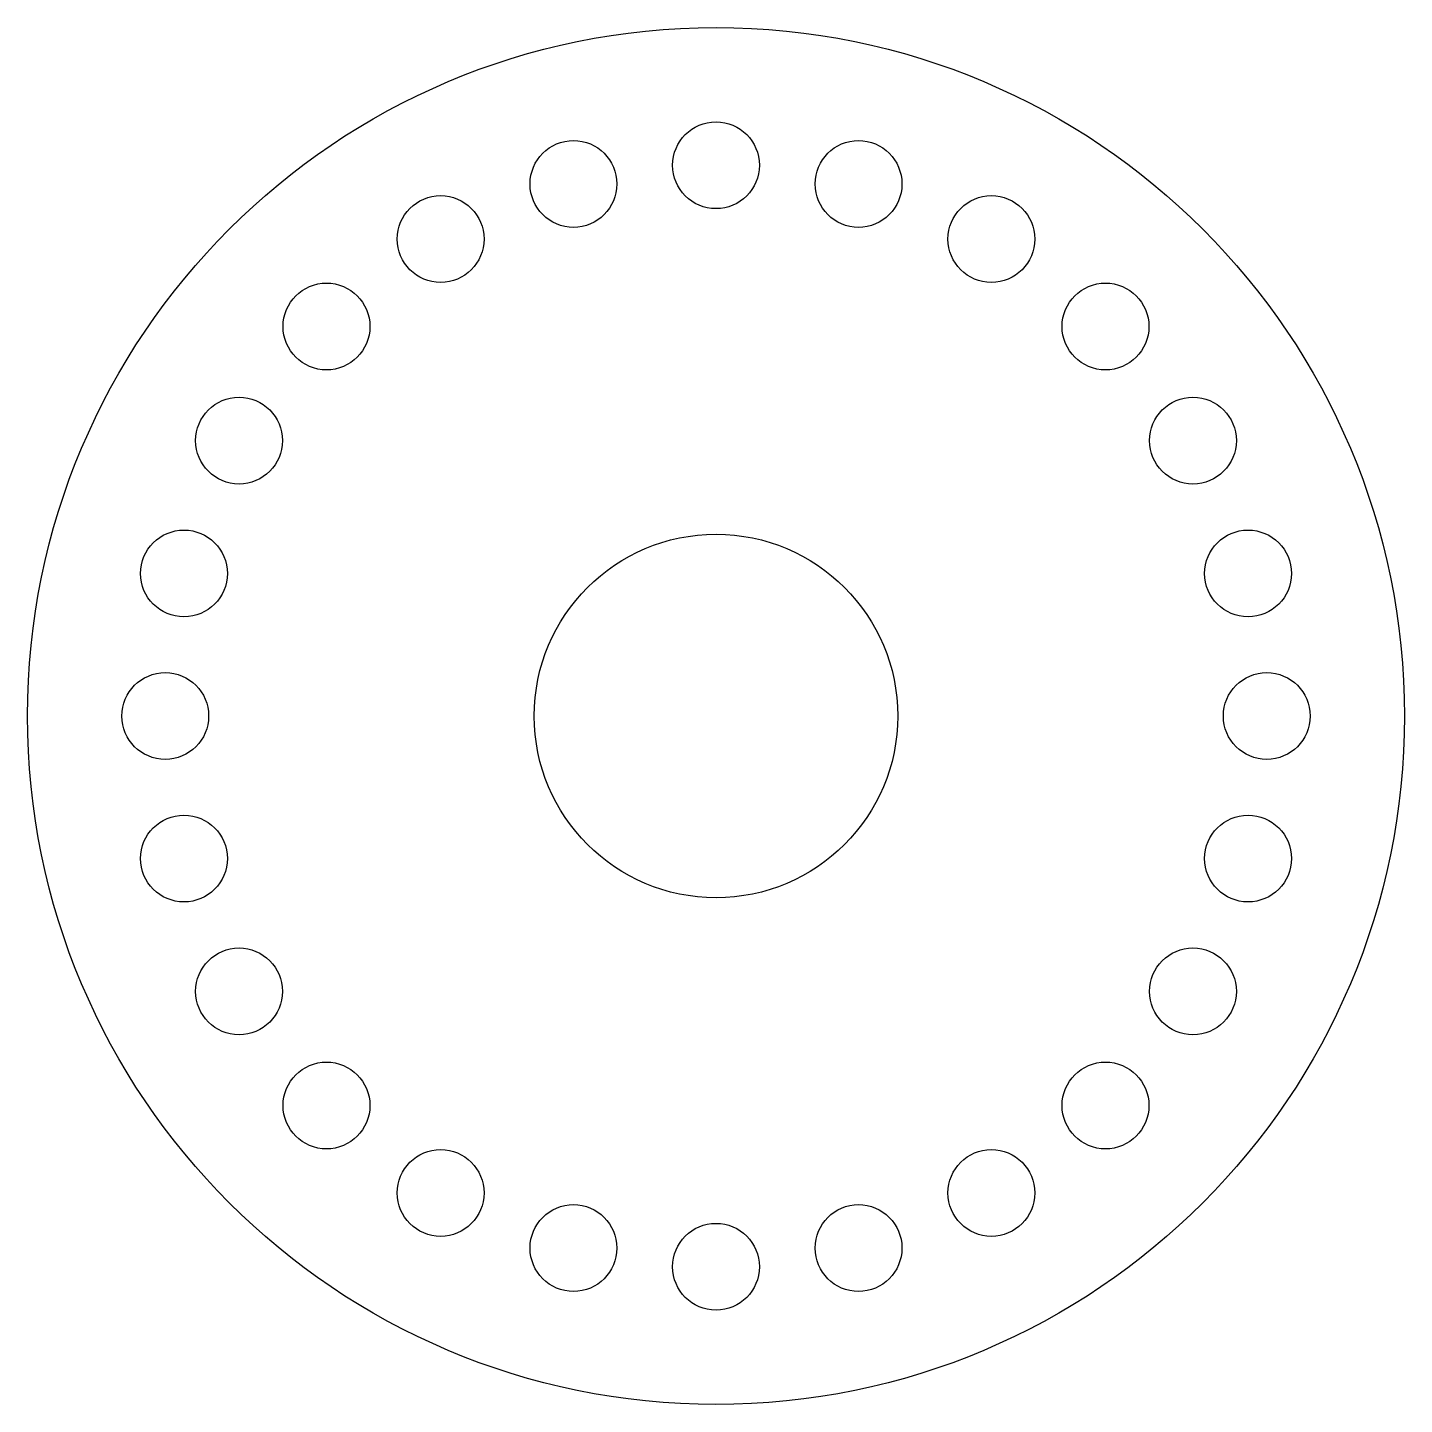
# Model space of a CAD drawing. Header units: inches. Extents: x -0.62 to 0.62, y -0.62 to 0.62.
import ezdxf

# ---------------------------------------------------------------- set-up
doc = ezdxf.new("R2010")
doc.units = ezdxf.units.IN
doc.layers.get('0').update_dxf_attribs({"linetype": 'CONTINUOUS'})

msp = doc.modelspace()

# ---------------------------------------------------------------- linework, layer by layer
for centre, radius in [((0, 0), 0.625), ((0, 0.5), 0.0394), ((-0.1294, 0.483), 0.0394), ((0.1294, 0.483), 0.0394), ((-0.25, 0.433), 0.0394), ((0.25, 0.433), 0.0394), ((-0.3536, 0.3536), 0.0394), ((0.3536, 0.3536), 0.0394), ((-0.433, 0.25), 0.0394), ((0.433, 0.25), 0.0394), ((-0.483, 0.1294), 0.0394), ((0, 0), 0.165), ((0.483, 0.1294), 0.0394), ((-0.5, 0), 0.0394), ((0.5, 0), 0.0394), ((-0.483, -0.1294), 0.0394), ((0.483, -0.1294), 0.0394), ((-0.433, -0.25), 0.0394), ((0.433, -0.25), 0.0394), ((-0.3536, -0.3536), 0.0394), ((0.3536, -0.3536), 0.0394), ((-0.25, -0.433), 0.0394), ((0.25, -0.433), 0.0394), ((-0.1294, -0.483), 0.0394), ((0.1294, -0.483), 0.0394), ((0, -0.5), 0.0394)]:
    msp.add_circle(centre, radius)

doc.saveas('drawing.dxf')
